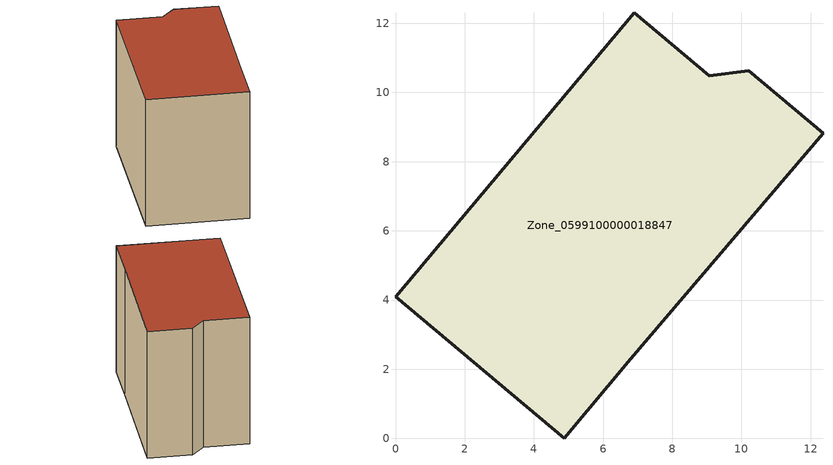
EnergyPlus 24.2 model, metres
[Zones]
Zone_0599100000018847
 floor ground (C_G): 6.81,2.3 4.88,0 0,4.09 6.9,12.31 9.07,10.49 10.22,10.63 12.36,8.82 z0
 wall outside (C_F): 4.88,0 6.81,2.3 12.36,8.82 10.22,10.63 9.07,10.49 6.9,12.31 0,4.09 4.88,0 z0:8.57
 roof outside (C_R): 6.81,2.3 12.36,8.82 10.22,10.63 9.07,10.49 6.9,12.31 0,4.09 4.88,0 z8.57
[BUILDING]
Pand.0599100000018847: North Axis=0; Terrain=City; Loads Convergence Tolerance Value=0.04; Temperature Convergence Tolerance Value=0.4; Solar Distribution=FullExterior; Maximum Number of Warmup Days=25; Minimum Number of Warmup Days=1
[Site:Location]
Rotterdam.The.Hague.AP_ZH_NLD Design_Conditions: Latitude=51.96; Longitude=4.45; Time Zone=1; Elevation=-4.5
[SITE:GROUNDTEMPERATURE:BUILDINGSURFACE]
18, 18, 18, 18, 18, 18, 18, 18, 18, 18, 18, 18
[MATERIAL] Thermal Absorptance=0.9; Solar Absorptance=0.7; Visible Absorptance=0.7
Name | Roughness | Thickness | Conductivity | Density | Specific Heat
G.TI.1946-1964 | MediumSmooth | 0.15 | 1 | 540 | 1210
F.TI.1946-1964 | Rough | 0.3 | 0.857143 | 1920 | 840
R.TI.1946-1964 | MediumRough | 0.2 | 0.277778 | 1500 | 1000
[CONSTRUCTION]
C_G: G.TI.1946-1964
C_F: F.TI.1946-1964
C_R: R.TI.1946-1964
[ZONE]
Zone_0599100000018847: Type=1; Multiplier=1; Ceiling Height=Autocalculate; Volume=Autocalculate; Floor Area=autocalculate; Part of Total Floor Area=Yes
[ZONEINFILTRATION:DESIGNFLOWRATE]
Infil_Zone_0599100000018847: Zone or ZoneList or Space or SpaceList=Zone_0599100000018847; Schedule=AlwaysOn; Design Flow Rate Calculation Method=Flow/Area; Flow Rate per Floor Area=0.003; Constant Term Coefficient=1; Temperature Term Coefficient=0; Velocity Term Coefficient=0; Velocity Squared Term Coefficient=0
[HVACTEMPLATE:ZONE:IDEALLOADSAIRSYSTEM]
Zone_0599100000018847: Maximum Heating Supply Air Temperature=50; Minimum Cooling Supply Air Temperature=13; Maximum Heating Supply Air Humidity Ratio=0.0156; Minimum Cooling Supply Air Humidity Ratio=0.0077; Heating Limit=NoLimit; Cooling Limit=NoLimit; Dehumidification Control Type=ConstantSensibleHeatRatio; Cooling Sensible Heat Ratio=0.7; Dehumidification Setpoint=60; Humidification Control Type=None; Humidification Setpoint=30; Outdoor Air Method=None; Outdoor Air Flow Rate per Person=0.00944; Outdoor Air Flow Rate per Zone Floor Area=0; Outdoor Air Flow Rate per Zone=0; Demand Controlled Ventilation Type=None; Outdoor Air Economizer Type=NoEconomizer; Heat Recovery Type=None; Sensible Heat Recovery Effectiveness=0.7; Latent Heat Recovery Effectiveness=0.65
[ZONECONTROL:THERMOSTAT]
ThermostatControl_Zone_0599100000018847: Zone or ZoneList=Zone_0599100000018847; Control Type Schedule=DualSetpointControlType; Control 1=Thermostat_Zone_0599100000018847; Temperature Difference Between Cutout And Setpoint=0
[THERMOSTATSETPOINT:DUALSETPOINT]
Thermostat_Zone_0599100000018847: Heating Setpoint Temperature Schedule=HeatingSetpoint_Zone_0599100000018847; Cooling Setpoint Temperature Schedule=CoolingSetpoint_Zone_0599100000018847
[SCHEDULE:COMPACT]
HeatingSetpoint_Zone_0599100000018847: Through: 12/31, For: AllDays, Until: 24:00, 21
CoolingSetpoint_Zone_0599100000018847: Through: 12/31, For: AllDays, Until: 24:00, 24
DualSetpointControlType: Through: 12/31, For: AllDays, Until: 24:00, 4
AlwaysOn: Through: 12/31, For: AllDays, Until: 24:00, 1
